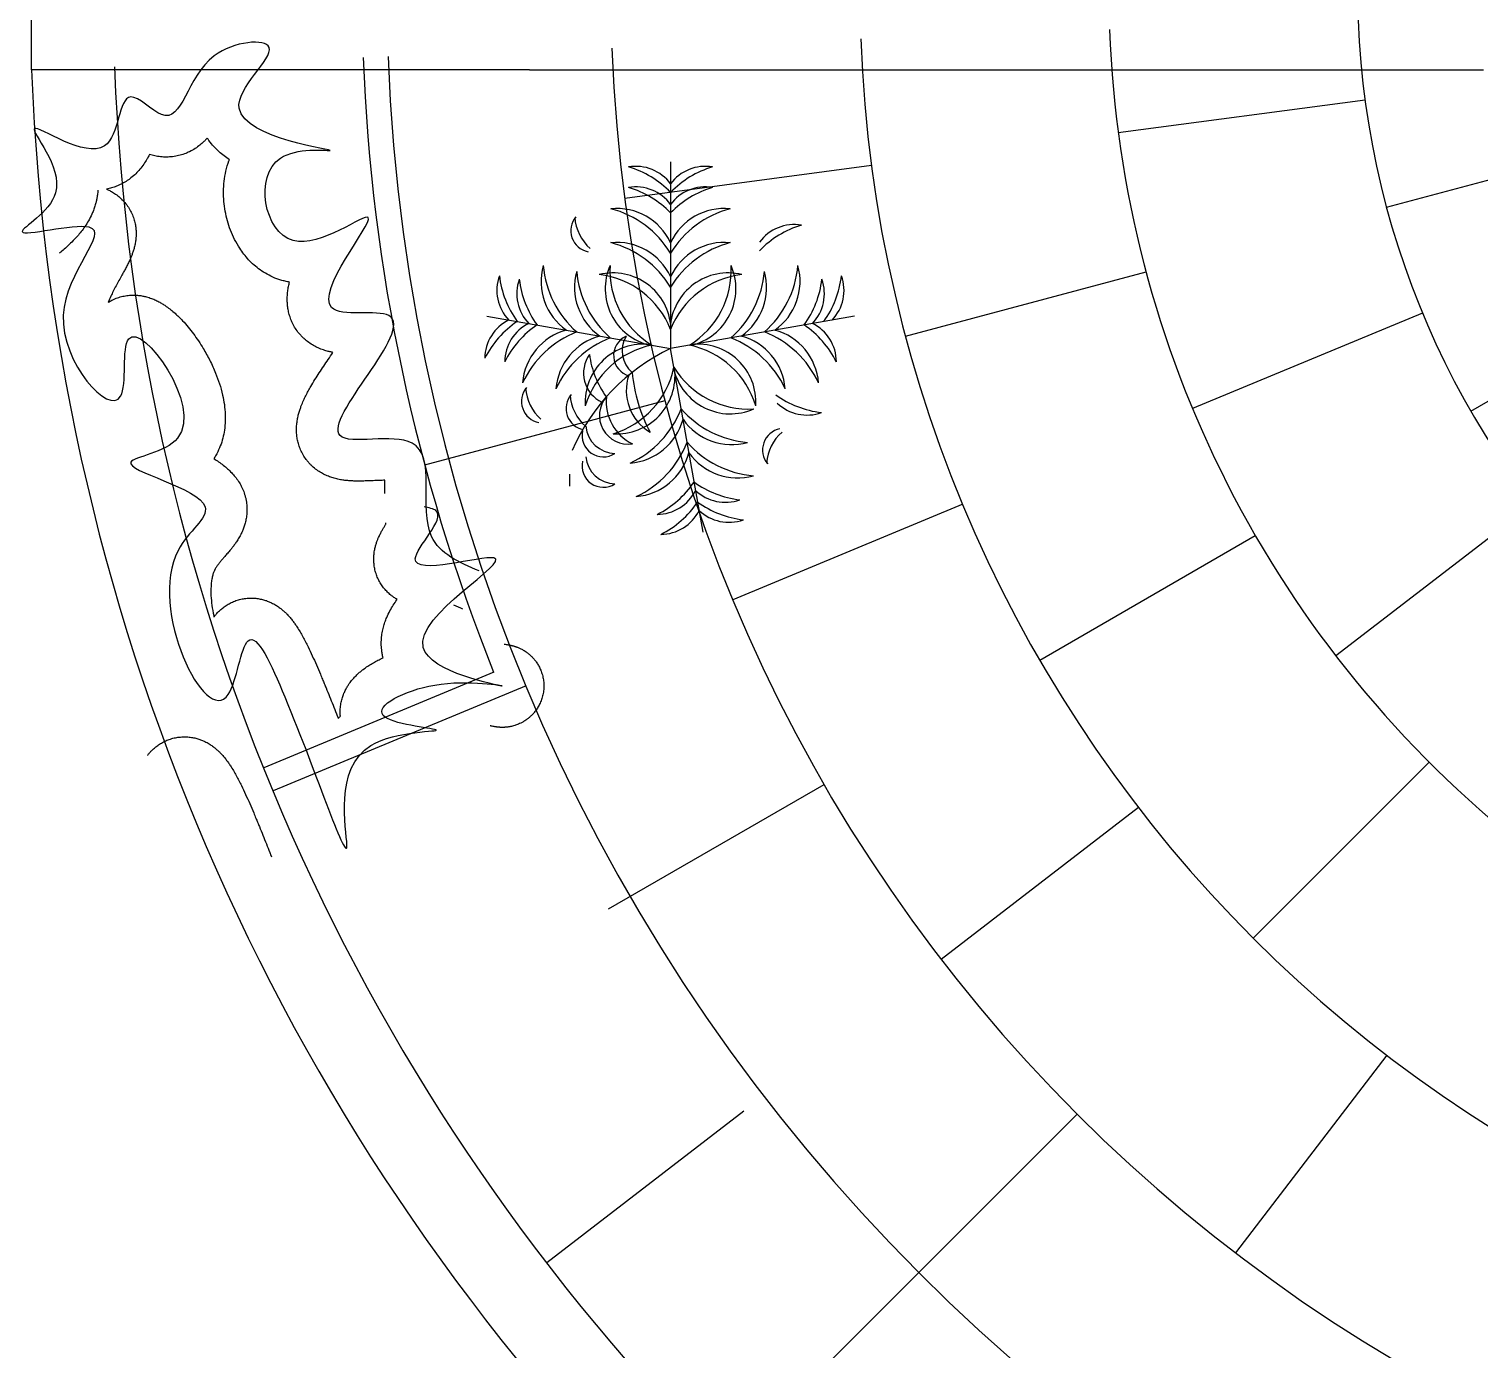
# Model space of a CAD drawing. Header units: millimetres. Extents: x 879 to 37248, y 402 to 36770.
# Drawn here: x 9319 to 12814, y 10802 to 13984 of the extents above; entities that cross this region are included whole.
import ezdxf

# ---------------------------------------------------------------- set-up
doc = ezdxf.new("R2010")
doc.units = ezdxf.units.MM
for name, color, linetype in [('PUB_WINDW', 7, 'Continuous'), ('WALL', 255, 'Continuous'), ('WD', 7, 'Continuous'), ('WINDOW', 2, 'Continuous')]:
    doc.layers.add(name, color=color, linetype=linetype)
doc.styles.get("Standard").update_dxf_attribs({"font": 'arial.ttf'})

# ---------------------------------------------------------------- blocks, each defined once
blk = doc.blocks.new('M_F20')
for p in [(-54.6, 464.8), (-497.7, 93), (388.6, 93), (23.6, -428.3)]:
    blk.add_line(p, (-54.6, 14.8))
for centre, radius, start, end in [((-138.3, 350.1), 103.9, 36.29, 99.6243), ((-222.5, 228.5), 233.8, 44.0763, 73.3794), ((29.1, 350.1), 103.9, 80.3757, 143.71), ((113.4, 228.5), 233.8, 106.6206, 135.9237), ((-138.3, 300.6), 103.9, 36.29, 99.6243), ((-222.5, 178.9), 233.8, 44.0763, 73.3794), ((29.1, 300.6), 103.9, 80.3757, 143.71), ((113.4, 178.9), 233.8, 106.6206, 135.9237), ((-184.7, 208.6), 143.9, 25.2489, 95.3937), ((-260.5, 118.8), 241.2, 31.3712, 75.0366), ((75.5, 208.6), 143.9, 84.6063, 154.7511), ((151.3, 118.8), 241.2, 104.9634, 148.6288), ((-243.5, 299), 51.8, 139.742, 258.7475), ((-173.4, 339.9), 112.6, 184.618, 228.2106), ((243.5, 209.7), 103.9, 80.3757, 143.71), ((327.7, 88), 233.8, 106.6206, 135.9237), ((-184.7, 126.7), 143.9, 25.2489, 95.3937), ((-260.5, 37), 241.2, 31.3712, 75.0366), ((75.5, 126.7), 143.9, 84.6063, 154.7511), ((151.3, 37), 241.2, 104.9634, 148.6288), ((-222.8, 176.6), 143.9, 164.6063, 234.7511), ((-121.2, 235.7), 241.2, 184.9634, 228.6288), ((-71.9, 159), 140.2, 156.3654, 256.5741), ((11.5, 203.4), 212.2, 176.8122, 238.3335), ((-120.6, 203.4), 212.2, 301.6665, 3.1878), ((-37.3, 159), 140.2, 283.4259, 23.6346), ((12.1, 235.7), 241.2, 311.3712, 355.0366), ((113.6, 176.6), 143.9, 305.2489, 15.3937), ((-369.4, 155.3), 103.9, 160.3757, 223.71), ((-235, 217.2), 233.8, 186.6206, 215.9237), ((-321.4, 146.9), 103.9, 160.3757, 223.71), ((-187, 208.7), 233.8, 186.6206, 215.9237), ((-142.2, 162.4), 143.9, 164.6063, 234.7511), ((-40.6, 221.4), 241.2, 184.9634, 228.6288), ((-193.5, 56.9), 140.2, 3.4259, 103.6346), ((-251.7, -17.5), 212.2, 21.6665, 83.1878), ((84.4, 56.9), 140.2, 76.3654, 176.5741), ((142.6, -17.5), 212.2, 96.8122, 158.3335), ((-68.5, 221.4), 241.2, 311.3712, 355.0366), ((33, 162.4), 143.9, 305.2489, 15.3937), ((77.9, 208.7), 233.8, 324.0763, 353.3794), ((212.3, 146.9), 103.9, 316.29, 19.6243), ((125.2, 217.1), 233.8, 324.0763, 353.3794), ((259.6, 155.2), 103.9, 316.29, 19.6243), ((-398.5, -9.5), 103.9, 116.29, 179.6243), ((-293.3, -113.6), 233.8, 124.0763, 153.3794), ((-350.5, -18), 103.9, 116.29, 179.6243), ((-245.4, -122.1), 233.8, 124.0763, 153.3794), ((136.2, -122.1), 233.8, 26.6206, 55.9237), ((241.3, -18), 103.9, 0.3757, 63.71), ((-268, -79.7), 143.9, 105.2489, 175.3937), ((-192.7, -169.9), 241.2, 111.3712, 155.0366), ((-187.4, -93.9), 143.9, 105.2489, 175.3937), ((-112.1, -184.1), 241.2, 111.3712, 155.0366), ((-141.2, -2), 50.7, 114.2257, 255.1279), ((-100.9, 9.5), 70.2, 150.4398, 228.6694), ((3, -184.1), 241.2, 24.9634, 68.6288), ((78.2, -93.9), 143.9, 4.6063, 74.7511), ((83.6, -169.9), 241.2, 24.9634, 68.6288), ((158.8, -79.7), 143.9, 4.6063, 74.7511), ((154.5, -424), 486.1, 115.4772, 156.6585), ((-186.1, -44.4), 78.2, 144.9865, 244.4034), ((-120.2, -114.7), 140.2, 83.4259, 183.6346), ((-57, -184.9), 212.2, 101.6665, 163.1878), ((-27.2, 30.1), 225, 187.5759, 215.8942), ((-52.1, -184.9), 212.2, 16.8122, 78.3335), ((11, -114.7), 140.2, 356.3654, 96.5741), ((-254.4, 12.4), 212.2, 286.8122, 348.3335), ((-184.1, -50.8), 140.2, 266.3654, 6.5741), ((134, 80.9), 212.2, 211.6665, 273.1878), ((-44.7, -86.4), 116.6, 161.4477, 239.3672), ((231.2, -7.4), 380.1, 185.4007, 208.139), ((89.6, -2.5), 140.2, 193.4259, 293.6346), ((-362, -112.8), 51.8, 139.742, 258.7475), ((-291.9, -71.8), 112.6, 184.618, 228.2106), ((-254.8, -129.7), 51.8, 139.742, 258.7475), ((-184.7, -88.7), 112.6, 184.618, 228.2106), ((-157.2, -146.7), 68.9, 138.8744, 278.9763), ((-97.3, -113.6), 112.5, 173.7536, 244.097), ((336.1, 92.7), 233.8, 234.0763, 263.3794), ((-253.5, -42.7), 241.2, 294.9634, 338.6288), ((152, 28.8), 241.2, 221.3712, 265.0366), ((274.3, -41.7), 103.9, 226.29, 289.6243), ((-187.1, -166.1), 72, 185.1845, 268.654), ((-163.3, -118), 143.9, 274.6063, 344.7511), ((93, -72.8), 143.9, 215.2489, 285.3937), ((-216.6, -195.1), 51.3, 167.0577, 302.8533), ((219, -229.6), 51.8, 101.2525, 220.258), ((289.1, -270.5), 112.6, 131.7894, 175.382), ((-239.3, -123.3), 241.2, 294.9634, 338.6288), ((-149.1, -198.6), 143.9, 274.6063, 344.7511), ((166.3, -51.8), 241.2, 221.3712, 265.0366), ((107.2, -153.4), 143.9, 215.2489, 285.3937), ((-216.6, -268.4), 51.3, 167.0577, 302.8533), ((-187.1, -239.5), 72, 185.1845, 268.654), ((-191.5, -176), 233.8, 296.6206, 325.9237), ((139.3, -117.6), 233.8, 234.0763, 263.3794), ((-87.4, -281.1), 103.9, 270.3757, 333.71), ((77.5, -252), 103.9, 226.29, 289.6243), ((-183, -224.3), 233.8, 296.6206, 325.9237), ((-78.9, -329.4), 103.9, 270.3757, 333.71), ((147.8, -165.9), 233.8, 234.0763, 263.3794), ((86, -300.3), 103.9, 226.29, 289.6243)]:
    blk.add_arc(centre, radius, start, end)
at = {"width": 0.8, "flags": 9}
for tag in ['XSIZE', 'YSIZE']:
    blk.add_attdef(tag, (0, 0), '', height=0.5, dxfattribs=at)
blk = doc.blocks.new('1T4F52深新月')
at = {"layer": 'WALL'}
for p, q in [((-7700.8, -18030.6), (-7700.8, -17830.6)), ((-6500.8, -18030.6), (-7700.8, -18030.6)), ((-6500.8, -18030.6), (-4200.8, -18030.6))]:
    blk.add_line(p, q, dxfattribs=at)
at = {"layer": 'WD'}
for points in [[(-4486.7, -18103.1), (-5081.4, -18182.2)], [(-4435, -18361.8), (-3989.1, -18242.3)], [(-5676.2, -18261.3), (-6271, -18340.4)], [(-5594.2, -18672.4), (-5014.6, -18517.1)], [(-4231.4, -18853.3), (-3690.4, -18541)], [(-4348.3, -18616.8), (-4902.3, -18847.2)], [(-6753.3, -18982.9), (-6173.7, -18827.7)], [(-6404.1, -19005.4), (-6404.1, -19033.7)], [(-5456.3, -19077.5), (-6010.3, -19307.9)], [(-4081.6, -19077.2), (-4557.2, -19443.1)], [(-5270.7, -19453.3), (-4751.1, -19153.3)], [(-6587, -19482.7), (-7141.4, -19713.2)], [(-6508.9, -19515.2), (-7118.4, -19768.6)], [(-4756.1, -20123.9), (-4331.8, -19699.7)], [(-6309.9, -20053.3), (-5790.3, -19753.3)], [(-5032.7, -19809), (-5508.2, -20174.9)], [(-4434.1, -20405.9), (-4798.7, -20882.4)], [(-5983.7, -20540.8), (-6459.2, -20906.7)], [(-6163.1, -21530.9), (-5180.4, -20548.2)], [(-5604.6, -20972.5), (-5180.4, -20548.2)]]:
    blk.add_lwpolyline(points, dxfattribs=at)
for radius, end in [(2038, 272.945), (3238, 267.8525), (2638, 281.3656), (4378, 267.8525), (3838, 267.8525), (5238, 267.8525), (5038, 267.8525), (4438, 201.8034)]:
    blk.add_arc((-2466.5, -17834.3), radius, 182.1475, end, dxfattribs=at)
for points, knots in [([(-7277.3, -18194.8), (-7278.2, -18195.8), (-7279.1, -18196.7), (-7281.8, -18199.6), (-7283.7, -18201.5), (-7288.6, -18206.2), (-7291.8, -18209), (-7298.7, -18214.6), (-7302.5, -18217.4), (-7310.7, -18222.7), (-7315.2, -18225.3), (-7324, -18229.6), (-7328.2, -18231.4), (-7337, -18234.6), (-7341.6, -18236), (-7351, -18238.3), (-7355.9, -18239.2), (-7365.7, -18240.4), (-7370.6, -18240.7), (-7380.4, -18240.7), (-7385.3, -18240.5), (-7394.8, -18239.4), (-7399.4, -18238.6), (-7408.3, -18236.7), (-7412.5, -18235.5), (-7416.6, -18234.2)], [2417.293287, 2417.293287, 2417.293287, 2417.293287, 2419.140487, 2419.140487, 2422.834887, 2422.834887, 2428.137354, 2428.137354, 2433.439822, 2433.439822, 2438.742289, 2438.742289, 2443.101754, 2443.101754, 2447.461218, 2447.461218, 2451.820682, 2451.820682, 2456.180147, 2456.180147, 2460.539611, 2460.539611, 2464.899076, 2464.899076, 2469.21371, 2469.21371, 2469.21371, 2469.21371]), ([(-7224.1, -18247), (-7228.3, -18244.2), (-7232.4, -18241.2), (-7240.7, -18234.8), (-7244.9, -18231.4), (-7253.2, -18223.9), (-7257.3, -18219.8), (-7265.4, -18210.9), (-7269.4, -18206.1), (-7274.6, -18198.9), (-7276, -18196.9), (-7277.3, -18194.8)], [1933.000651, 1933.000651, 1933.000651, 1933.000651, 1940.275689, 1940.275689, 1947.550728, 1947.550728, 1954.825766, 1954.825766, 1962.100804, 1962.100804, 1964.745937, 1964.745937, 1964.745937, 1964.745937]), ([(-7416.6, -18234.2), (-7417.2, -18235.4), (-7417.9, -18236.7), (-7419.8, -18240.5), (-7421.2, -18243.1), (-7425, -18249.6), (-7427.5, -18253.6), (-7433.1, -18261.8), (-7436.2, -18266), (-7442.7, -18273.7), (-7446, -18277.2), (-7453.1, -18284.2), (-7457, -18287.6), (-7463.3, -18292.5), (-7465.4, -18294.1), (-7468.4, -18296.2), (-7469.4, -18296.9), (-7471.3, -18298.1), (-7472.2, -18298.7), (-7475.1, -18300.5), (-7477, -18301.6), (-7482.7, -18304.9), (-7486.6, -18306.8), (-7494.4, -18310.2), (-7498.3, -18311.8), (-7505.9, -18314.4), (-7509.7, -18315.5), (-7515.8, -18317), (-7518.1, -18317.6), (-7520.4, -18318)], [2662.322512, 2662.322512, 2662.322512, 2662.322512, 2664.226663, 2664.226663, 2668.034967, 2668.034967, 2673.663544, 2673.663544, 2679.292122, 2679.292122, 2683.955357, 2683.955357, 2688.618592, 2688.618592, 2690.829161, 2690.829161, 2691.76684, 2691.76684, 2692.704518, 2692.704518, 2694.579875, 2694.579875, 2698.33059, 2698.33059, 2702.081304, 2702.081304, 2705.832018, 2705.832018, 2708.173383, 2708.173383, 2708.173383, 2708.173383]), ([(-7079.1, -18542), (-7080.8, -18541.7), (-7082.5, -18541.4), (-7087.7, -18540.4), (-7091.2, -18539.6), (-7096.4, -18538.2), (-7098.1, -18537.8), (-7101.4, -18536.8), (-7103, -18536.3), (-7107.9, -18534.6), (-7111.1, -18533.5), (-7120.7, -18529.6), (-7127, -18526.6), (-7138.7, -18520.1), (-7144.3, -18516.6), (-7154.9, -18509.1), (-7159.9, -18505.1), (-7169.2, -18496.9), (-7173.5, -18492.6), (-7181.7, -18483.8), (-7185.5, -18479.3), (-7192.7, -18470.1), (-7196, -18465.4), (-7203.7, -18453.6), (-7207.8, -18446.4), (-7215.2, -18431.8), (-7218.4, -18424.4), (-7224.2, -18409.5), (-7226.6, -18401.9), (-7230.9, -18386.6), (-7232.6, -18378.9), (-7235.4, -18363.3), (-7236.5, -18355.4), (-7237.8, -18339.6), (-7238.1, -18331.6), (-7238, -18315.4), (-7237.5, -18307.3), (-7235.6, -18290.9), (-7234.2, -18282.7), (-7230.4, -18266), (-7228, -18257.7), (-7224.7, -18248.6), (-7224.4, -18247.8), (-7224.1, -18247)], [1415.043393, 1415.043393, 1415.043393, 1415.043393, 1417.01697, 1417.01697, 1420.964124, 1420.964124, 1422.828927, 1422.828927, 1424.693729, 1424.693729, 1428.423334, 1428.423334, 1436.122902, 1436.122902, 1443.822471, 1443.822471, 1451.522039, 1451.522039, 1459.221607, 1459.221607, 1466.921176, 1466.921176, 1474.620744, 1474.620744, 1486.102304, 1486.102304, 1497.583865, 1497.583865, 1509.065425, 1509.065425, 1520.546985, 1520.546985, 1532.028546, 1532.028546, 1543.510106, 1543.510106, 1554.991666, 1554.991666, 1566.473227, 1566.473227, 1577.954787, 1577.954787, 1579.036168, 1579.036168, 1579.036168, 1579.036168]), ([(-7540.9, -18320.8), (-7541, -18322.6), (-7541.2, -18324.4), (-7541.7, -18329.9), (-7542.3, -18333.5), (-7543.4, -18340), (-7543.9, -18342.8), (-7545.2, -18348.2), (-7545.8, -18350.7), (-7547, -18355.1), (-7547.5, -18356.9), (-7548.7, -18360.5), (-7549.2, -18362.2), (-7551, -18367.4), (-7552.3, -18370.8), (-7556.1, -18379.8), (-7558.8, -18385.2), (-7564.3, -18395.4), (-7567.1, -18400.2), (-7573, -18409.2), (-7576, -18413.4), (-7582, -18421.4), (-7585.1, -18425.1), (-7591.1, -18432.2), (-7594.1, -18435.5), (-7601.5, -18443.4), (-7605.8, -18447.7), (-7614.2, -18455.6), (-7618.2, -18459.3), (-7625.9, -18466), (-7629.5, -18469), (-7633.1, -18472), (-7633.4, -18472.3), (-7633.8, -18472.6)], [3016.577713, 3016.577713, 3016.577713, 3016.577713, 3018.520218, 3018.520218, 3022.40523, 3022.40523, 3025.2902, 3025.2902, 3027.897807, 3027.897807, 3029.778043, 3029.778043, 3031.658279, 3031.658279, 3035.418751, 3035.418751, 3042.142128, 3042.142128, 3048.865506, 3048.865506, 3055.588884, 3055.588884, 3062.312261, 3062.312261, 3069.035639, 3069.035639, 3078.957351, 3078.957351, 3088.879064, 3088.879064, 3098.800776, 3098.800776, 3099.81244, 3099.81244, 3099.81244, 3099.81244]), ([(-7520.4, -18318), (-7519.1, -18318.6), (-7517.8, -18319.1), (-7513.9, -18320.9), (-7511.2, -18322.2), (-7505.1, -18325.6), (-7501.6, -18327.7), (-7494.7, -18332.5), (-7491.2, -18335.1), (-7484.5, -18341), (-7481.2, -18344.2), (-7475, -18351.1), (-7472.1, -18354.8), (-7466.7, -18362.6), (-7464.2, -18366.6), (-7459.9, -18374.8), (-7458, -18379), (-7454.9, -18387.3), (-7453.6, -18391.4), (-7451.5, -18399.4), (-7450.7, -18403.4), (-7449.6, -18410.9), (-7449.2, -18414.6), (-7448.9, -18421.5), (-7448.8, -18424.8), (-7449, -18431.1), (-7449.2, -18434.1), (-7449.7, -18439.8), (-7450.1, -18442.5), (-7451.1, -18449), (-7451.8, -18452.6), (-7453.5, -18459.3), (-7454.3, -18462.5), (-7456.1, -18468.4), (-7457.1, -18471.1), (-7459, -18476.4), (-7460, -18478.9), (-7461.9, -18483.7), (-7462.9, -18486), (-7465.5, -18491.8), (-7467.1, -18495.1), (-7470.2, -18501.5), (-7471.8, -18504.6), (-7475, -18510.7), (-7476.6, -18513.7), (-7479.8, -18519.5), (-7481.3, -18522.3), (-7485.4, -18529.6), (-7487.8, -18534), (-7492.7, -18542.7), (-7495, -18547), (-7499.6, -18555.5), (-7501.8, -18559.8), (-7506, -18568.1), (-7507.9, -18572.2), (-7512.1, -18581.1), (-7514.1, -18586), (-7515.9, -18590.6)], [3318.667034, 3318.667034, 3318.667034, 3318.667034, 3319.977469, 3319.977469, 3322.598339, 3322.598339, 3325.903456, 3325.903456, 3329.208573, 3329.208573, 3332.51369, 3332.51369, 3335.818807, 3335.818807, 3339.123924, 3339.123924, 3342.429041, 3342.429041, 3345.734158, 3345.734158, 3349.039275, 3349.039275, 3352.344392, 3352.344392, 3355.649509, 3355.649509, 3358.954626, 3358.954626, 3362.259743, 3362.259743, 3367.298609, 3367.298609, 3372.337474, 3372.337474, 3377.376339, 3377.376339, 3382.415205, 3382.415205, 3387.45407, 3387.45407, 3395.435752, 3395.435752, 3403.417434, 3403.417434, 3411.399116, 3411.399116, 3419.380798, 3419.380798, 3431.989058, 3431.989058, 3444.597318, 3444.597318, 3457.205578, 3457.205578, 3469.813838, 3469.813838, 3485.459713, 3485.459713, 3485.459713, 3485.459713]), ([(-6974.3, -18711.7), (-6975.5, -18711.5), (-6976.8, -18711.2), (-6980.4, -18710.4), (-6983, -18709.8), (-6989.3, -18708.2), (-6993.1, -18707.1), (-7001.2, -18704.3), (-7005.4, -18702.7), (-7013.4, -18699), (-7017.2, -18697.2), (-7024.9, -18692.8), (-7028.8, -18690.3), (-7036.2, -18685), (-7039.6, -18682.4), (-7044.4, -18678), (-7046, -18676.6), (-7048.6, -18674), (-7049.6, -18672.9), (-7052.7, -18669.7), (-7054.6, -18667.6), (-7059.5, -18661.5), (-7062.3, -18657.6), (-7067.4, -18649.5), (-7069.7, -18645.4), (-7073.7, -18637.1), (-7075.4, -18633), (-7078.3, -18624.9), (-7079.5, -18620.8), (-7081.5, -18613), (-7082.3, -18609.2), (-7083.4, -18601.7), (-7083.9, -18598.1), (-7084.4, -18591.2), (-7084.5, -18587.8), (-7084.6, -18579.7), (-7084.4, -18575.1), (-7083.6, -18566.3), (-7083.1, -18562.2), (-7081.8, -18554.2), (-7081.1, -18550.4), (-7079.9, -18545.1), (-7079.5, -18543.5), (-7079.1, -18542)], [968.588279, 968.588279, 968.588279, 968.588279, 970.392894, 970.392894, 974.002124, 974.002124, 979.12619, 979.12619, 984.250255, 984.250255, 988.474288, 988.474288, 992.698321, 992.698321, 996.230665, 996.230665, 997.85805, 997.85805, 999.010823, 999.010823, 1001.185255, 1001.185255, 1004.8879, 1004.8879, 1008.590545, 1008.590545, 1012.29319, 1012.29319, 1015.995835, 1015.995835, 1019.69848, 1019.69848, 1023.401125, 1023.401125, 1027.10377, 1027.10377, 1032.634715, 1032.634715, 1038.165659, 1038.165659, 1043.696604, 1043.696604, 1046.084455, 1046.084455, 1046.084455, 1046.084455]), ([(-7515.9, -18590.6), (-7514.6, -18589.8), (-7513.2, -18589), (-7508.9, -18586.6), (-7506, -18585.1), (-7498.9, -18581.9), (-7494.6, -18580.2), (-7486, -18577.5), (-7481.7, -18576.4), (-7473.3, -18574.8), (-7469.2, -18574.2), (-7461.1, -18573.6), (-7457.2, -18573.4), (-7449.8, -18573.6), (-7446.2, -18573.8), (-7439.3, -18574.5), (-7436, -18575), (-7429.7, -18576.2), (-7426.8, -18576.9), (-7419.6, -18578.8), (-7415.6, -18580.1), (-7408.1, -18582.8), (-7404.7, -18584.3), (-7398.1, -18587.3), (-7395, -18588.9), (-7389.1, -18592.1), (-7386.3, -18593.8), (-7381, -18597.1), (-7378.5, -18598.8), (-7372.2, -18603.2), (-7368.6, -18605.9), (-7361.6, -18611.5), (-7358.3, -18614.3), (-7351.9, -18620.1), (-7348.8, -18623), (-7342.7, -18629), (-7339.7, -18632.1), (-7332.2, -18640.1), (-7327.8, -18645.2), (-7319.1, -18655.8), (-7314.8, -18661.2), (-7306.5, -18672.4), (-7302.5, -18678.1), (-7294.6, -18689.9), (-7290.8, -18695.9), (-7281.5, -18711.4), (-7276.2, -18721), (-7266.2, -18740.8), (-7261.5, -18751), (-7253.8, -18769.9), (-7250.7, -18778.5), (-7245, -18796), (-7242.5, -18805), (-7238.7, -18821.8), (-7237.2, -18829.4), (-7235.1, -18845.2), (-7234.3, -18853.3), (-7233.7, -18868.4), (-7233.8, -18875.3), (-7234.7, -18889.5), (-7235.5, -18896.8), (-7237.9, -18910.4), (-7239.3, -18916.7), (-7242.9, -18929.3), (-7245.1, -18935.6), (-7250.5, -18948.3), (-7253.6, -18954.7), (-7258.6, -18963.2), (-7260, -18965.6), (-7261.5, -18967.9)], [3922.288859, 3922.288859, 3922.288859, 3922.288859, 3923.362594, 3923.362594, 3925.510063, 3925.510063, 3928.595504, 3928.595504, 3931.680944, 3931.680944, 3934.766385, 3934.766385, 3937.851826, 3937.851826, 3940.937267, 3940.937267, 3944.022707, 3944.022707, 3947.108148, 3947.108148, 3951.766184, 3951.766184, 3956.42422, 3956.42422, 3961.082256, 3961.082256, 3965.740292, 3965.740292, 3970.398327, 3970.398327, 3977.696637, 3977.696637, 3984.994946, 3984.994946, 3992.293256, 3992.293256, 3999.591565, 3999.591565, 4011.218766, 4011.218766, 4022.845968, 4022.845968, 4034.473169, 4034.473169, 4046.10037, 4046.10037, 4063.562631, 4063.562631, 4081.024892, 4081.024892, 4094.859037, 4094.859037, 4108.693181, 4108.693181, 4119.858795, 4119.858795, 4131.02441, 4131.02441, 4140.109044, 4140.109044, 4149.193678, 4149.193678, 4156.711735, 4156.711735, 4164.229793, 4164.229793, 4171.74785, 4171.74785, 4174.630676, 4174.630676, 4174.630676, 4174.630676]), ([(-6849.5, -19019.9), (-6853.7, -19020), (-6858.1, -19020.1), (-6867.4, -19020.4), (-6872.3, -19020.6), (-6882.4, -19021), (-6887.7, -19021.3), (-6897.5, -19021.6), (-6902, -19021.7), (-6911.2, -19021.8), (-6916, -19021.8), (-6924.7, -19021.6), (-6928.6, -19021.4), (-6936.7, -19020.9), (-6940.9, -19020.6), (-6948.9, -19019.6), (-6952.6, -19019.1), (-6960.3, -19017.7), (-6964.3, -19016.8), (-6972.1, -19014.8), (-6975.7, -19013.8), (-6983.4, -19011.1), (-6987.4, -19009.6), (-6995.1, -19006.1), (-6998.6, -19004.3), (-7005.9, -19000.2), (-7009.6, -18997.8), (-7017.2, -18992.3), (-7021.1, -18989.2), (-7025.9, -18984.6), (-7027, -18983.5), (-7029.1, -18981.5), (-7030, -18980.5), (-7031.9, -18978.5), (-7032.8, -18977.5), (-7035.4, -18974.4), (-7037.1, -18972.2), (-7041.6, -18966.3), (-7044.1, -18962.4), (-7048.7, -18954.5), (-7050.7, -18950.4), (-7054.1, -18942.4), (-7055.6, -18938.4), (-7058, -18930.4), (-7059, -18926.6), (-7060.5, -18919), (-7061.1, -18915.3), (-7061.8, -18908.3), (-7062.1, -18904.8), (-7062.3, -18898.3), (-7062.2, -18895.1), (-7061.9, -18887.6), (-7061.5, -18883.4), (-7060.4, -18875.5), (-7059.8, -18871.7), (-7058.3, -18864.6), (-7057.5, -18861.2), (-7055.7, -18854.8), (-7054.7, -18851.7), (-7052.7, -18845.7), (-7051.7, -18842.9), (-7049, -18835.7), (-7047.2, -18831.6), (-7043.6, -18823.6), (-7041.8, -18819.7), (-7037.9, -18812.1), (-7036, -18808.3), (-7032, -18801), (-7030, -18797.4), (-7024.6, -18788.2), (-7021.3, -18782.6), (-7014.4, -18771.6), (-7010.9, -18766.2), (-7003.9, -18755.4), (-7000.3, -18750), (-6993.2, -18739.3), (-6989.6, -18734), (-6982.1, -18723), (-6978.2, -18717.3), (-6974.3, -18711.7)], [436.118276, 436.118276, 436.118276, 436.118276, 448.791775, 448.791775, 461.465274, 461.465274, 474.138772, 474.138772, 484.34719, 484.34719, 494.555608, 494.555608, 502.407147, 502.407147, 510.258687, 510.258687, 516.474944, 516.474944, 522.691202, 522.691202, 527.743605, 527.743605, 532.796008, 532.796008, 536.873333, 536.873333, 540.950658, 540.950658, 545.027984, 545.027984, 546.214982, 546.214982, 547.251966, 547.251966, 548.28895, 548.28895, 550.362918, 550.362918, 553.910475, 553.910475, 557.458032, 557.458032, 561.005589, 561.005589, 564.553146, 564.553146, 568.100702, 568.100702, 571.648259, 571.648259, 575.195816, 575.195816, 580.441921, 580.441921, 585.688026, 585.688026, 590.934131, 590.934131, 596.180236, 596.180236, 601.426342, 601.426342, 609.615781, 609.615781, 617.805221, 617.805221, 625.994661, 625.994661, 634.1841, 634.1841, 647.050806, 647.050806, 659.917511, 659.917511, 672.784217, 672.784217, 685.650922, 685.650922, 699.839927, 699.839927, 699.839927, 699.839927]), ([(-7261.5, -18967.9), (-7257.8, -18970.2), (-7254, -18972.6), (-7246.4, -18977.8), (-7242.6, -18980.5), (-7235.4, -18986.1), (-7232, -18988.9), (-7225.3, -18994.9), (-7221.9, -18998.1), (-7215.7, -19004.7), (-7212.8, -19007.9), (-7207.2, -19015), (-7204.4, -19018.8), (-7199.5, -19026.5), (-7197.3, -19030.3), (-7193.2, -19038.3), (-7191.3, -19042.6), (-7188.8, -19049.3), (-7188, -19051.5), (-7186.9, -19055), (-7186.5, -19056.3), (-7185.8, -19058.8), (-7185.5, -19060), (-7184.6, -19063.8), (-7184, -19066.4), (-7182.8, -19073.5), (-7182.2, -19078.2), (-7181.7, -19087.3), (-7181.6, -19091.7), (-7182, -19100.4), (-7182.5, -19104.6), (-7183.7, -19112.7), (-7184.4, -19116.5), (-7186.2, -19123.8), (-7187.2, -19127.2), (-7189.4, -19133.8), (-7190.5, -19136.8), (-7192.9, -19142.7), (-7194.1, -19145.4), (-7197.3, -19151.9), (-7199.2, -19155.4), (-7203, -19162), (-7204.9, -19165), (-7208.7, -19170.7), (-7210.5, -19173.3), (-7214.1, -19178.2), (-7215.9, -19180.6), (-7219.3, -19185), (-7221, -19187), (-7225.1, -19192.1), (-7227.5, -19194.9), (-7232.1, -19200.2), (-7234.2, -19202.8), (-7238.4, -19207.6), (-7240.3, -19209.8), (-7244, -19214.2), (-7245.7, -19216.2), (-7248.9, -19220.2), (-7250.3, -19222), (-7253.4, -19226.2), (-7254.9, -19228.3), (-7256.9, -19231.4), (-7257.6, -19232.5), (-7258.5, -19234.1), (-7258.8, -19234.6), (-7259.2, -19235.4), (-7259.3, -19235.6), (-7259.5, -19236), (-7259.6, -19236.2), (-7259.9, -19236.8), (-7260.1, -19237.3), (-7260.7, -19238.7), (-7261.2, -19239.7), (-7262.5, -19243), (-7263.4, -19245.7), (-7265, -19251.6), (-7265.7, -19254.9), (-7267, -19262.1), (-7267.5, -19266.1), (-7268.2, -19274.4), (-7268.5, -19278.8), (-7268.6, -19288.1), (-7268.6, -19293), (-7268, -19305.5), (-7267.2, -19313.5), (-7265, -19329.6), (-7263.6, -19337.9), (-7261.6, -19347.2), (-7261.4, -19348.2), (-7261.2, -19349.1)], [4468.205133, 4468.205133, 4468.205133, 4468.205133, 4475.6099, 4475.6099, 4483.014667, 4483.014667, 4489.226575, 4489.226575, 4495.438483, 4495.438483, 4500.470349, 4500.470349, 4505.502214, 4505.502214, 4509.578147, 4509.578147, 4513.65408, 4513.65408, 4515.534611, 4515.534611, 4516.55533, 4516.55533, 4517.576049, 4517.576049, 4519.617487, 4519.617487, 4523.313667, 4523.313667, 4527.009847, 4527.009847, 4530.706027, 4530.706027, 4534.402207, 4534.402207, 4538.098386, 4538.098386, 4541.794566, 4541.794566, 4545.490746, 4545.490746, 4551.067902, 4551.067902, 4556.645057, 4556.645057, 4562.222213, 4562.222213, 4567.799368, 4567.799368, 4573.376524, 4573.376524, 4581.91988, 4581.91988, 4590.463235, 4590.463235, 4599.006591, 4599.006591, 4607.549947, 4607.549947, 4616.093303, 4616.093303, 4627.793805, 4627.793805, 4634.902374, 4634.902374, 4639.146721, 4639.146721, 4640.805795, 4640.805795, 4642.46487, 4642.46487, 4645.783019, 4645.783019, 4652.419317, 4652.419317, 4666.717826, 4666.717826, 4681.016336, 4681.016336, 4695.314846, 4695.314846, 4709.613355, 4709.613355, 4723.911865, 4723.911865, 4745.530375, 4745.530375, 4767.148884, 4767.148884, 4769.742397, 4769.742397, 4769.742397, 4769.742397]), ([(-6849.4, -19051.9), (-6849.4, -19046), (-6849.4, -19040.5), (-6849.4, -19030), (-6849.4, -19025.2), (-6849.5, -19020.5), (-6849.5, -19020.2), (-6849.5, -19019.9)], [236.733736, 236.733736, 236.733736, 236.733736, 251.595854, 251.595854, 266.457973, 266.457973, 267.395138, 267.395138, 267.395138, 267.395138]), ([(-6819.8, -19307.1), (-6821.1, -19306.4), (-6822.3, -19305.6), (-6826.1, -19303.2), (-6828.7, -19301.5), (-6833.8, -19297.6), (-6836.4, -19295.5), (-6841.6, -19290.8), (-6844.2, -19288.3), (-6849.2, -19282.8), (-6851.6, -19279.9), (-6856.3, -19273.6), (-6858.5, -19270.3), (-6862.6, -19263.3), (-6864.5, -19259.7), (-6867.9, -19252.2), (-6869.3, -19248.4), (-6871.8, -19240.7), (-6872.9, -19236.8), (-6874.5, -19229), (-6875.1, -19225.2), (-6875.8, -19217.7), (-6876, -19214), (-6876.1, -19209), (-6876, -19207.6), (-6876, -19205.3), (-6875.9, -19204.3), (-6875.8, -19202.3), (-6875.7, -19201.4), (-6875.5, -19198.5), (-6875.3, -19196.7), (-6874.6, -19191.2), (-6874, -19187.7), (-6872.6, -19181.3), (-6871.8, -19178.3), (-6870.2, -19172.8), (-6869.4, -19170.2), (-6867.7, -19165.4), (-6866.8, -19163.1), (-6865, -19158.9), (-6864.2, -19156.9), (-6861.9, -19152), (-6860.5, -19149.2), (-6857.8, -19144), (-6856.5, -19141.6), (-6853.8, -19136.9), (-6852.5, -19134.7), (-6849.9, -19130.4), (-6848.6, -19128.4), (-6847.1, -19126), (-6846.8, -19125.6), (-6846.6, -19125.3)], [7190.206798, 7190.206798, 7190.206798, 7190.206798, 7191.303212, 7191.303212, 7193.49604, 7193.49604, 7195.688868, 7195.688868, 7197.881696, 7197.881696, 7200.074524, 7200.074524, 7202.267352, 7202.267352, 7204.46018, 7204.46018, 7206.653008, 7206.653008, 7208.845836, 7208.845836, 7211.038664, 7211.038664, 7213.231492, 7213.231492, 7214.088976, 7214.088976, 7214.727423, 7214.727423, 7215.36587, 7215.36587, 7216.642764, 7216.642764, 7219.406195, 7219.406195, 7222.169625, 7222.169625, 7224.933056, 7224.933056, 7227.696486, 7227.696486, 7230.459917, 7230.459917, 7234.795464, 7234.795464, 7239.131012, 7239.131012, 7243.46656, 7243.46656, 7247.802107, 7247.802107, 7248.601558, 7248.601558, 7248.601558, 7248.601558]), ([(-6846.6, -19125.3), (-6846.7, -19124.4), (-6846.8, -19123.6), (-6846.9, -19122.8), (-6846.9, -19122.7), (-6846.9, -19122.7)], [183.433954, 183.433954, 183.433954, 183.433954, 185.051266, 185.051266, 185.067602, 185.067602, 185.067602, 185.067602]), ([(-7261.2, -19349.1), (-7260.5, -19348.3), (-7259.8, -19347.4), (-7257.7, -19344.8), (-7256.2, -19342.9), (-7253.1, -19339.6), (-7251.7, -19338.1), (-7248.9, -19335.3), (-7247.5, -19334), (-7244.9, -19331.7), (-7243.7, -19330.6), (-7241.1, -19328.4), (-7239.7, -19327.4), (-7235.6, -19324.2), (-7232.6, -19322.2), (-7226.2, -19318.3), (-7222.9, -19316.4), (-7215.8, -19313), (-7212.1, -19311.4), (-7204.4, -19308.7), (-7200.4, -19307.6), (-7192.4, -19305.7), (-7188.3, -19305), (-7180.2, -19304.1), (-7176.1, -19303.9), (-7168.1, -19303.8), (-7164.2, -19304), (-7156.7, -19304.8), (-7153, -19305.4), (-7146.1, -19306.8), (-7142.7, -19307.6), (-7136.4, -19309.5), (-7133.4, -19310.6), (-7127.8, -19312.8), (-7125.1, -19314), (-7118.9, -19317), (-7115.5, -19318.8), (-7109.3, -19322.6), (-7106.4, -19324.5), (-7101.2, -19328.3), (-7098.8, -19330.2), (-7094.3, -19333.9), (-7092.3, -19335.8), (-7088.4, -19339.4), (-7086.6, -19341.2), (-7082.3, -19345.6), (-7079.9, -19348.3), (-7075.5, -19353.5), (-7073.4, -19356.1), (-7069.5, -19361.2), (-7067.7, -19363.7), (-7064.1, -19368.7), (-7062.5, -19371.2), (-7058.3, -19377.6), (-7055.9, -19381.5), (-7051.3, -19389.2), (-7049.1, -19393.2), (-7044.7, -19401.1), (-7042.6, -19405.1), (-7038.4, -19413.2), (-7036.4, -19417.3), (-7030.9, -19428.5), (-7027.5, -19435.6), (-7020.9, -19450.1), (-7017.6, -19457.4), (-7011.1, -19472.3), (-7007.9, -19479.8), (-7003, -19491.5), (-7001.3, -19495.6), (-6998.1, -19503.1), (-6996.7, -19506.6), (-6993.9, -19513.5), (-6992.4, -19516.9), (-6988.2, -19527.3), (-6985.4, -19534.2), (-6977, -19555), (-6971.5, -19568.8), (-6964.7, -19586.2), (-6963.3, -19589.8), (-6961.9, -19593.3)], [5137.394784, 5137.394784, 5137.394784, 5137.394784, 5138.540822, 5138.540822, 5140.832898, 5140.832898, 5142.672907, 5142.672907, 5144.161648, 5144.161648, 5145.4128, 5145.4128, 5146.663952, 5146.663952, 5149.166255, 5149.166255, 5151.668559, 5151.668559, 5154.170862, 5154.170862, 5156.673166, 5156.673166, 5159.175469, 5159.175469, 5161.677773, 5161.677773, 5164.180076, 5164.180076, 5166.68238, 5166.68238, 5169.184683, 5169.184683, 5171.686987, 5171.686987, 5174.18929, 5174.18929, 5177.88374, 5177.88374, 5181.57819, 5181.57819, 5185.27264, 5185.27264, 5188.96709, 5188.96709, 5192.66154, 5192.66154, 5198.381369, 5198.381369, 5204.101198, 5204.101198, 5209.821026, 5209.821026, 5215.540855, 5215.540855, 5224.426343, 5224.426343, 5233.311832, 5233.311832, 5242.197321, 5242.197321, 5251.082809, 5251.082809, 5265.999596, 5265.999596, 5280.916382, 5280.916382, 5295.833169, 5295.833169, 5303.953711, 5303.953711, 5310.737801, 5310.737801, 5317.521891, 5317.521891, 5331.090072, 5331.090072, 5358.226432, 5358.226432, 5365.227502, 5365.227502, 5365.227502, 5365.227502]), ([(-6661, -19330.3), (-6667.9, -19327.4), (-6675.2, -19324.3), (-6682.9, -19320.9), (-6683, -19320.8), (-6683.1, -19320.8)], [0, 0, 0, 0, 20.50196, 20.50196, 20.70905, 20.70905, 20.70905, 20.70905]), ([(-6561.3, -19414.8), (-6560.5, -19414.9), (-6559.8, -19415.1), (-6557.5, -19415.4), (-6556.1, -19415.6), (-6553.4, -19416.1), (-6552.2, -19416.3), (-6550.3, -19416.7), (-6549.6, -19416.8), (-6548.3, -19417.1), (-6547.6, -19417.2), (-6546.4, -19417.4), (-6546, -19417.5), (-6545, -19417.8), (-6544.4, -19417.9), (-6543.3, -19418.1), (-6542.9, -19418.3), (-6541.8, -19418.5), (-6541.2, -19418.7), (-6540, -19419), (-6539.5, -19419.1), (-6538.2, -19419.5), (-6537.5, -19419.7), (-6536.1, -19420.1), (-6535.4, -19420.4), (-6533.9, -19420.9), (-6533, -19421.2), (-6531.2, -19421.8), (-6530.4, -19422.1), (-6528.6, -19422.8), (-6527.5, -19423.3), (-6525.3, -19424.2), (-6524.4, -19424.7), (-6522.1, -19425.7), (-6520.8, -19426.4), (-6518.2, -19427.7), (-6517, -19428.4), (-6514.3, -19430), (-6512.8, -19430.9), (-6509.8, -19432.9), (-6508.3, -19433.9), (-6505.2, -19436.2), (-6503.5, -19437.5), (-6500, -19440.4), (-6498.4, -19441.9), (-6494.8, -19445.3), (-6492.9, -19447.3), (-6489.3, -19451.4), (-6487.5, -19453.6), (-6483.9, -19458.4), (-6482.1, -19461.2), (-6478.6, -19466.9), (-6477.1, -19469.7), (-6474.2, -19475.9), (-6472.7, -19479.4), (-6470.2, -19486.9), (-6469, -19491), (-6467.4, -19498.9), (-6466.8, -19502.6), (-6466.1, -19510.3), (-6466, -19514.3), (-6466.2, -19522.4), (-6466.6, -19526.5), (-6467.8, -19534.7), (-6468.7, -19538.7), (-6470.9, -19546.7), (-6472.3, -19550.5), (-6475.3, -19557.8), (-6477, -19561.3), (-6480.6, -19567.7), (-6482.6, -19570.7), (-6486.5, -19576.3), (-6488.5, -19578.8), (-6492.5, -19583.4), (-6494.6, -19585.5), (-6498.5, -19589.4), (-6500.4, -19591.1), (-6504.2, -19594.2), (-6506, -19595.5), (-6510.4, -19598.7), (-6512.8, -19600.3), (-6517.5, -19603), (-6519.6, -19604.2), (-6523.6, -19606.2), (-6525.5, -19607), (-6529, -19608.5), (-6530.6, -19609.1), (-6533.6, -19610.2), (-6534.9, -19610.6), (-6538.3, -19611.7), (-6540.1, -19612.2), (-6543.4, -19613), (-6544.8, -19613.3), (-6547.5, -19613.9), (-6548.7, -19614.1), (-6551, -19614.4), (-6552, -19614.6), (-6554.4, -19614.9), (-6555.7, -19615), (-6558, -19615.3), (-6559, -19615.3), (-6560.9, -19615.4), (-6561.7, -19615.5), (-6563.2, -19615.5), (-6563.8, -19615.6), (-6565.5, -19615.6), (-6566.5, -19615.6), (-6568.1, -19615.6), (-6568.8, -19615.5), (-6570, -19615.5), (-6570.6, -19615.5), (-6572, -19615.4), (-6572.8, -19615.4), (-6574.2, -19615.3), (-6574.7, -19615.2), (-6575.8, -19615.1), (-6576.2, -19615.1), (-6577, -19615), (-6577.4, -19615), (-6578, -19614.9), (-6578.3, -19614.8), (-6579.2, -19614.7), (-6579.7, -19614.7), (-6580.7, -19614.5), (-6581.1, -19614.5), (-6581.9, -19614.4), (-6582.3, -19614.3), (-6583.3, -19614.2), (-6583.9, -19614.1), (-6585.1, -19613.9), (-6585.8, -19613.7), (-6587, -19613.5), (-6587.6, -19613.4), (-6589.6, -19613.1), (-6591.1, -19612.8), (-6593.6, -19612.3), (-6594.6, -19612.1), (-6595.7, -19611.9)], [6499.478676, 6499.478676, 6499.478676, 6499.478676, 6502.555713, 6502.555713, 6508.709786, 6508.709786, 6514.86386, 6514.86386, 6518.20932, 6518.20932, 6521.55478, 6521.55478, 6523.512748, 6523.512748, 6525.470717, 6525.470717, 6526.660897, 6526.660897, 6527.851077, 6527.851077, 6528.608691, 6528.608691, 6529.366305, 6529.366305, 6529.86669, 6529.86669, 6530.367075, 6530.367075, 6530.709475, 6530.709475, 6531.051875, 6531.051875, 6531.294154, 6531.294154, 6531.536433, 6531.536433, 6531.713781, 6531.713781, 6531.89113, 6531.89113, 6532.025742, 6532.025742, 6532.160353, 6532.160353, 6532.266574, 6532.266574, 6532.372795, 6532.372795, 6532.459043, 6532.459043, 6532.545291, 6532.545291, 6532.615078, 6532.615078, 6532.684866, 6532.684866, 6532.754654, 6532.754654, 6532.810085, 6532.810085, 6532.865515, 6532.865515, 6532.920946, 6532.920946, 6532.976377, 6532.976377, 6533.031807, 6533.031807, 6533.087238, 6533.087238, 6533.142669, 6533.142669, 6533.198099, 6533.198099, 6533.25353, 6533.25353, 6533.308961, 6533.308961, 6533.364391, 6533.364391, 6533.448298, 6533.448298, 6533.532206, 6533.532206, 6533.616113, 6533.616113, 6533.70002, 6533.70002, 6533.783927, 6533.783927, 6533.916048, 6533.916048, 6534.04817, 6534.04817, 6534.180291, 6534.180291, 6534.312412, 6534.312412, 6534.523735, 6534.523735, 6534.735058, 6534.735058, 6534.946381, 6534.946381, 6535.157704, 6535.157704, 6535.522799, 6535.522799, 6535.887894, 6535.887894, 6536.252989, 6536.252989, 6536.950282, 6536.950282, 6537.647574, 6537.647574, 6538.344867, 6538.344867, 6539.042159, 6539.042159, 6539.739452, 6539.739452, 6541.374279, 6541.374279, 6543.009107, 6543.009107, 6544.643935, 6544.643935, 6547.839899, 6547.839899, 6551.035863, 6551.035863, 6554.231826, 6554.231826, 6561.01701, 6561.01701, 6565.195238, 6565.195238, 6565.195238, 6565.195238]), ([(-6961.9, -19593.3), (-6960.1, -19591.8), (-6958.3, -19590.3), (-6956.4, -19588.8), (-6956.4, -19588.8), (-6956.4, -19588.8)], [5924.963008, 5924.963008, 5924.963008, 5924.963008, 5927.975432, 5927.975432, 5928.00586, 5928.00586, 5928.00586, 5928.00586]), ([(-7421.8, -19683.6), (-7421.2, -19682.8), (-7420.5, -19681.9), (-7418.4, -19679.2), (-7416.8, -19677.4), (-7413.8, -19674.1), (-7412.3, -19672.5), (-7409.5, -19669.7), (-7408.2, -19668.5), (-7405.6, -19666.1), (-7404.3, -19665), (-7401.7, -19662.9), (-7400.4, -19661.8), (-7396.2, -19658.7), (-7393.2, -19656.6), (-7386.9, -19652.7), (-7383.5, -19650.9), (-7376.4, -19647.5), (-7372.7, -19645.9), (-7365.1, -19643.2), (-7361.1, -19642), (-7353, -19640.2), (-7349, -19639.5), (-7340.8, -19638.6), (-7336.8, -19638.3), (-7328.8, -19638.3), (-7324.9, -19638.5), (-7317.4, -19639.3), (-7313.7, -19639.8), (-7306.7, -19641.2), (-7303.4, -19642.1), (-7297.1, -19644), (-7294.1, -19645), (-7288.4, -19647.3), (-7285.8, -19648.4), (-7279.5, -19651.4), (-7276.1, -19653.3), (-7269.9, -19657.1), (-7267.1, -19659), (-7261.8, -19662.8), (-7259.4, -19664.7), (-7255, -19668.4), (-7252.9, -19670.2), (-7249.1, -19673.8), (-7247.3, -19675.6), (-7242.9, -19680.1), (-7240.6, -19682.8), (-7236.1, -19688), (-7234.1, -19690.6), (-7230.2, -19695.7), (-7228.3, -19698.2), (-7224.8, -19703.2), (-7223.1, -19705.7), (-7219, -19712), (-7216.6, -19715.9), (-7212, -19723.7), (-7209.7, -19727.6), (-7205.4, -19735.6), (-7203.3, -19739.6), (-7199.1, -19747.7), (-7197, -19751.8), (-7191.6, -19762.9), (-7188.2, -19770), (-7181.6, -19784.5), (-7178.3, -19791.9), (-7171.8, -19806.8), (-7168.6, -19814.3), (-7163.7, -19825.9), (-7161.9, -19830.1), (-7158.8, -19837.6), (-7157.4, -19841), (-7154.5, -19847.9), (-7153.1, -19851.4), (-7148.9, -19861.7), (-7146.1, -19868.7), (-7137.7, -19889.4), (-7132.2, -19903.3), (-7125.3, -19920.7), (-7123.9, -19924.2), (-7122.5, -19927.8)], [5137.394784, 5137.394784, 5137.394784, 5137.394784, 5138.540822, 5138.540822, 5140.832898, 5140.832898, 5142.672907, 5142.672907, 5144.161648, 5144.161648, 5145.4128, 5145.4128, 5146.663952, 5146.663952, 5149.166255, 5149.166255, 5151.668559, 5151.668559, 5154.170862, 5154.170862, 5156.673165, 5156.673165, 5159.175469, 5159.175469, 5161.677772, 5161.677772, 5164.180075, 5164.180075, 5166.682379, 5166.682379, 5169.184682, 5169.184682, 5171.686985, 5171.686985, 5174.189289, 5174.189289, 5177.883739, 5177.883739, 5181.578188, 5181.578188, 5185.272638, 5185.272638, 5188.967088, 5188.967088, 5192.661538, 5192.661538, 5198.381366, 5198.381366, 5204.101195, 5204.101195, 5209.821023, 5209.821023, 5215.540851, 5215.540851, 5224.42634, 5224.42634, 5233.311828, 5233.311828, 5242.197316, 5242.197316, 5251.082804, 5251.082804, 5265.99959, 5265.99959, 5280.916375, 5280.916375, 5295.833161, 5295.833161, 5303.953703, 5303.953703, 5310.737795, 5310.737795, 5317.521887, 5317.521887, 5331.090071, 5331.090071, 5358.22644, 5358.22644, 5365.227502, 5365.227502, 5365.227502, 5365.227502])]:
    blk.add_open_spline(points, degree=3, knots=knots, dxfattribs=at)
at = {"layer": 'WINDOW'}
blk.add_spline([(-6621.7, -19238.4), (-6736.7, -19155.2), (-6783.6, -18930.1), (-6957.2, -18912), (-6839.3, -18622.9), (-6977.6, -18603.6), (-6889.2, -18386.7), (-7070.2, -18441.7), (-7100.8, -18243.2), (-6981.8, -18224.9), (-7200.5, -18123.1), (-7128.3, -17976.5), (-7260.5, -17996.9), (-7387.7, -18138.4), (-7461.9, -18095.7), (-7525, -18213.7), (-7693.8, -18172), (-7642.9, -18326.7), (-7723.2, -18420.4), (-7562.5, -18409.2), (-7624.5, -18621.9), (-7486.1, -18817.3), (-7466.8, -18678.9), (-7348.8, -18918.1), (-7461.7, -18976.1), (-7282.6, -19084), (-7347.7, -19188.9), (-7226.6, -19536), (-7178.8, -19406.7), (-7090.3, -19542.1), (-6940.6, -19898.3), (-6882.7, -19659.1), (-6726.1, -19621.4), (-6853.2, -19586.8), (-6729.2, -19513.5), (-6566.4, -19515.6), (-6756.7, -19422.9), (-6586.8, -19207.1), (-6776, -19209.2), (-6726.2, -19093.1), (-6754.7, -19084)], degree=3, dxfattribs=at)
for points, knots in [([(-6853.5, -19447.8), (-6853.9, -19446.1), (-6854.3, -19444.5), (-6855.4, -19439.6), (-6856, -19436.3), (-6857.2, -19427.6), (-6857.7, -19422.3), (-6858, -19411.8), (-6857.8, -19406.7), (-6857.1, -19396.8), (-6856.5, -19392), (-6854.9, -19382.8), (-6853.9, -19378.4), (-6851.6, -19369.9), (-6850.4, -19365.8), (-6847.7, -19358), (-6846.2, -19354.2), (-6842.3, -19345.1), (-6839.8, -19339.9), (-6834.6, -19330), (-6831.8, -19325.3), (-6826.2, -19316.3), (-6823.3, -19312), (-6820.2, -19307.6), (-6820, -19307.4), (-6819.8, -19307.1)], [6750.470759, 6750.470759, 6750.470759, 6750.470759, 6752.055284, 6752.055284, 6755.224333, 6755.224333, 6760.48066, 6760.48066, 6765.736988, 6765.736988, 6770.993316, 6770.993316, 6776.249644, 6776.249644, 6781.505972, 6781.505972, 6786.7623, 6786.7623, 6794.750282, 6794.750282, 6802.738264, 6802.738264, 6810.726246, 6810.726246, 6811.231736, 6811.231736, 6811.231736, 6811.231736]), ([(-6956.4, -19588.8), (-6956.6, -19587.2), (-6956.7, -19585.5), (-6956.9, -19580.6), (-6957, -19577.4), (-6956.7, -19569.8), (-6956.3, -19565.4), (-6955.1, -19557), (-6954.2, -19553), (-6952.3, -19545.4), (-6951.1, -19541.8), (-6948.6, -19535), (-6947.2, -19531.8), (-6944.4, -19525.7), (-6942.9, -19522.9), (-6939.9, -19517.6), (-6938.4, -19515.1), (-6934.4, -19509.1), (-6932, -19505.9), (-6927.2, -19499.9), (-6924.8, -19497.1), (-6920, -19492.1), (-6917.6, -19489.7), (-6912.9, -19485.3), (-6910.6, -19483.3), (-6906, -19479.4), (-6903.7, -19477.6), (-6897.8, -19473.1), (-6894.1, -19470.5), (-6886.9, -19465.8), (-6883.3, -19463.5), (-6876.1, -19459.3), (-6872.5, -19457.2), (-6865.1, -19453.4), (-6861.4, -19451.5), (-6856.3, -19449), (-6854.9, -19448.4), (-6853.5, -19447.8)], [6247.142468, 6247.142468, 6247.142468, 6247.142468, 6248.129506, 6248.129506, 6250.103582, 6250.103582, 6252.897261, 6252.897261, 6255.690939, 6255.690939, 6258.484617, 6258.484617, 6261.278296, 6261.278296, 6264.071974, 6264.071974, 6266.865653, 6266.865653, 6271.137768, 6271.137768, 6275.409883, 6275.409883, 6279.681999, 6279.681999, 6283.954114, 6283.954114, 6288.22623, 6288.22623, 6294.97284, 6294.97284, 6301.71945, 6301.71945, 6308.46606, 6308.46606, 6315.21267, 6315.21267, 6317.697753, 6317.697753, 6317.697753, 6317.697753])]:
    blk.add_open_spline(points, degree=3, knots=knots, dxfattribs=at)
blk.add_blockref('M_F20', (-6106, -18717), dxfattribs=at)

msp = doc.modelspace()

# ---------------------------------------------------------------- block references
at = {"layer": 'PUB_WINDW'}
msp.add_blockref('1T4F52深新月', (17026.1, 31916.4), dxfattribs=at)

doc.saveas('drawing.dxf')
